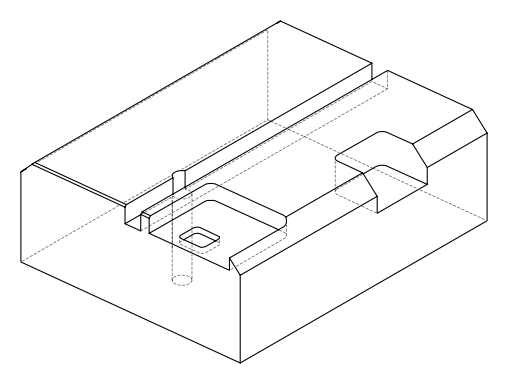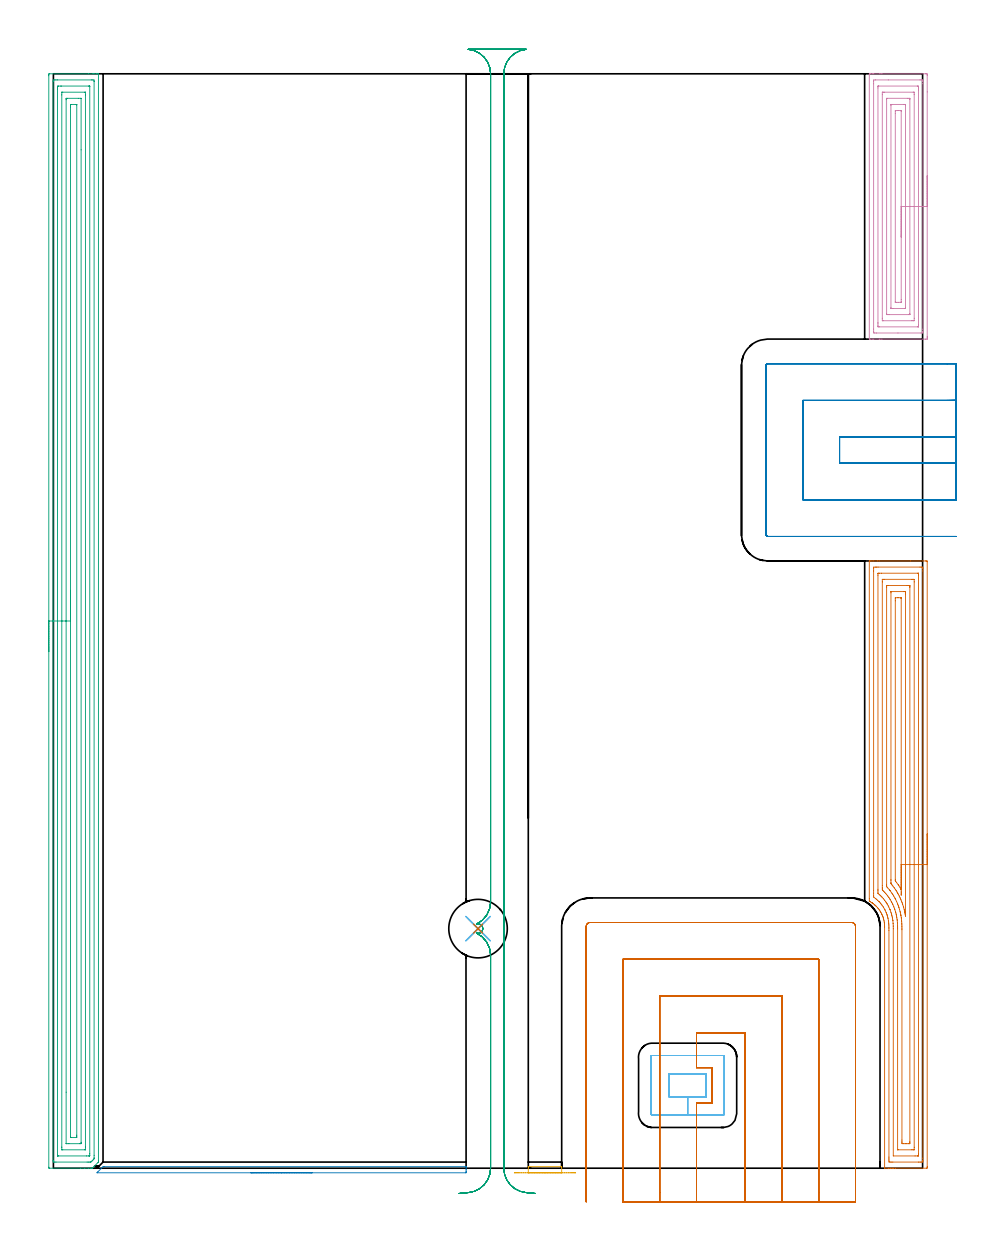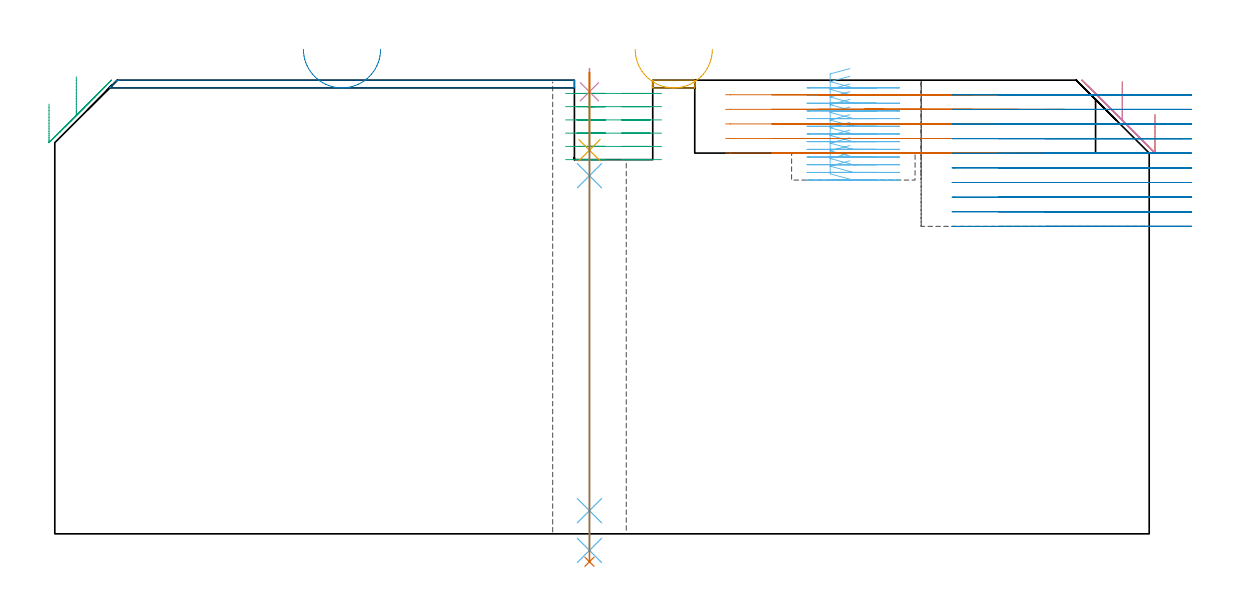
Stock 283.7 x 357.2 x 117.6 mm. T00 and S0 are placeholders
(PLAN: 13 operations, 6 tool changes, 71.7 min)
(1 AREA_MILL | FG_CHAMFER_SURFACE | UGT0205_001 | 10.11 min | 36791 mm3)
(2 AREA_MILL_1 | FG_CHAMFER_SURFACE_1 | UGT0205_001 | 1.11 min | 245 mm3)
(3 AREA_MILL_2 | FG_CHAMFER_SURFACE_2 | UGT0205_001 | 17.44 min | 46863 mm3)
(4 AREA_MILL_3 | FG_CHAMFER_SURFACE_3 | UGT0205_001 | 5.18 min | 16857 mm3)
(5 AREA_MILL_4 | FG_CHAMFER_SURFACE_4 | UGT0205_001 | 0.24 min | 33 mm3)
(6 MILL_RECTANGULAR_POCKET | POCKET_RECTANGULAR_STRAIGHT | NXT0201_009 | Follow Part, ap 2, ae 75% | 4.46 min | 22356 mm3)
(7 MILL_SLOT | SLOT_PARTIAL_RECTANGULAR | NXT0201_012 | Follow Part, ap 4, ae 75% | 11.4 min | 155141 mm3)
(8 MILL_SLOT_1 | SLOT_PARTIAL_RECTANGULAR_1 | NXT0201_012 | Follow Part, ap 4, ae 75% | 10.93 min | 158215 mm3)
(9 MILL_RECTANGULAR_SLOT | SLOT_RECTANGULAR | NXT0201_012 | Follow Part, ap 4, ae 75% | 9.61 min | 150641 mm3)
(10 SPOT_DRILL | STEP1HOLE | NXT0321_9005460120000 | 0.05 min | 0 mm3)
(11 DRILL_BLIND_HOLE_INTO_CENTER | STEP1HOLE | NXT0301_092 | 0.08 min | 0 mm3)
(12 GUN_DRILL_THROUGH_HOLE | STEP1HOLE | UGT0307_009 | 0.6 min | 10948 mm3)
(13 DRILL_TO_ENLARGE_THROUGH_HOLE | STEP1HOLE | UGT0301_258 | 0.51 min | 17014 mm3)
(TOOL UGT0205_001 | Chamfer Mill 20 x 3 x 45 deg. | D20 FL50 Z2)
(TOOL NXT0201_009 | ENDMILL 8mm [2P460-0800-NA 1630] | D8 FL26 Z6)
(TOOL NXT0201_012 | ENDMILL 16mm [2P460-1600-NA 1630] | D16 FL38 Z6)
(TOOL NXT0321_9005460120000 | NC Spot Drill, 142deg, 12mm, Carbide, Uncoated | D12 PA142 FL30 Z2)
(TOOL NXT0301_092 | Carbide Drill 12.1mm [860.1-1210-061A1-MM 2214] | D12.1 PA140 FL77 Z2)
(TOOL UGT0307_009 | Gun Drill 12 mm | D12 PA130 FL24 Z1)
(TOOL UGT0301_258 | Twist Drill 19.1 mm | D19.1 PA118 FL140 Z2)
(OP 1 AREA_MILL)
G17 G21 G94 G90
T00 M6
G54
G17 G0 G90 X285.2 Y109.1 S1061 M3
G43 Z127.6 H0
Z108.7
G94 G1 Y109.062 Z107.828 F250.
Y108.948 Z106.963
Y108.759 Z106.112
Y108.497 Z105.28
Y108.163 Z104.474
Y107.76 Z103.7
Y107.291 Z102.964
Y106.76 Z102.272
Y106.171 Z101.629
Y105.528 Z101.04
Y104.836 Z100.508
Y104.1 Z100.04
Y103.326 Z99.637
Y102.52 Z99.303
Y101.688 Z99.041
Y100.836 Z98.852
Y99.972 Z98.738
Y99.1 Z98.7
Y0.592
X285.197 Y0.257 Z98.701
X285.192 Y0.01 Z98.706
X284.94 Y0. Z98.957
X274.861 Z109.033
X274.263 Z109.634
X273.972 Z109.925
X273.374 Z110.523
X273.083 Z110.813
X272.5 Z111.399
X271.303 Y0.001 Z112.596
X271.3 Y0.146 Z112.6
X271.296 Y78.718
Y78.867 Z112.599
X271.292 Y78.963 Z112.598
X271.286 Y79.102 Z112.605
X271.282 Y79.198 Z112.607
X271.277 Y79.296 Z112.609
X271.275 Y79.389 Z112.615
X271.274 Y79.426 Z112.617
X271.262 Y79.584 Z112.631
X271.24 Y79.874 Z112.655
X271.183 Y80.32 Z112.716
X271.102 Y80.769 Z112.797
X270.999 Y81.213 Z112.899
X270.871 Y81.663 Z113.028
X270.86 Y81.698 Z113.039
X270.726 Y82.109 Z113.174
X270.71 Y82.153 Z113.189
X270.592 Y82.434 Z113.304
X270.531 Y82.581 Z113.365
X270.415 Y82.838 Z113.485
X270.339 Y83.003 Z113.559
X270.099 Y83.454 Z113.799
X269.84 Y83.897 Z114.059
X269.515 Y84.361 Z114.383
X269.19 Y84.792 Z114.709
X269.024 Y84.985 Z114.873
X268.939 Y85.084 Z114.958
X268.637 Y85.404 Z115.26
X268.461 Y85.579 Z115.438
X268.354 Y85.686 Z115.546
X268.138 Y85.876 Z115.76
X268.055 Y85.951 Z115.844
X267.63 Y86.292 Z116.27
X267.303 Y86.534 Z116.594
X267.242 Y86.58 Z116.656
X267.17 Y86.627 Z116.729
X266.64 Y86.954 Z117.26
X266.445 Y87.065 Z117.455
X266.412 Y87.086 Z117.488
X266.306 Y87.155 Z117.592
X266.3 Y87.956 Z117.6
Y198.054
X266.303 Y198.19 Z117.588
X266.336 Y198.194 Z117.556
X266.666 Y198.2 Z117.233
X267.165 Z116.734
X267.748 Z116.147
X268.928 Z114.968
X269.526 Z114.368
X279.751 Z104.146
X284.641 Z99.256
X284.942 Y198.198 Z98.955
X285.192 Y198.19 Z98.705
X285.199 Y197.94 Z98.699
X285.2 Y99.1 Z98.7
X283.786 Z100.114
Y3.266
X283.784 Y2.375 Z100.116
X283.783 Y2.344 Z100.117
X283.752 Y2.01 Z100.148
X283.235 Y2.002 Z100.665
X282.863 Y2.001 Z101.037
X282.348 Y2. Z101.552
X273.972 Z109.928
X273.455 Y2.002 Z110.445
X273.083 Y2.008 Z110.817
X272.721 Y2.015 Z111.179
X272.718 Y2.375 Z111.182
X272.715 Y2.743 Z111.185
X272.714 Y3.266 Z111.186
Y3.636
X272.712 Y77.63 Z111.188
X272.711 Y78.15 Z111.189
X272.709 Y78.525 Z111.191
X272.703 Y79.042 Z111.197
X272.688 Y79.438 Z111.212
X272.654 Y79.933 Z111.246
X272.603 Y80.414 Z111.297
X272.545 Y80.825 Z111.355
X272.416 Y81.493 Z111.484
X272.364 Y81.716 Z111.536
X272.194 Y82.365 Z111.706
X272.119 Y82.608 Z111.781
X272.083 Y82.719 Z111.817
X271.913 Y83.186 Z111.987
X271.784 Y83.499 Z112.116
X271.444 Y84.251 Z112.456
X271.37 Y84.391 Z112.53
X271.304 Y84.509 Z112.596
X270.852 Y85.282 Z113.048
X270.415 Y85.897 Z113.485
X270.206 Y86.174 Z113.694
X269.9 Y86.545 Z114.
X269.526 Y86.955 Z114.374
X269.421 Y87.065 Z114.479
X269.02 Y87.444 Z114.88
X268.637 Y87.772 Z115.263
X268.415 Y87.957 Z115.485
X267.748 Y88.464 Z116.152
X267.718 Y88.848 Z116.182
X267.716 Y88.88 Z116.184
X267.715 Y89.739 Z116.185
X267.714 Y90.597 Z116.186
Y194.934
X267.716 Y195.825 Z116.184
X267.717 Y195.856 Z116.183
X267.748 Y196.19 Z116.152
X268.266 Y196.198 Z115.634
X268.637 Y196.199 Z115.263
X269.152 Y196.2 Z114.748
X282.863 Y196.199 Z101.037
X283.381 Y196.197 Z100.519
X283.752 Y196.19 Z100.148
X283.782 Y195.825 Z100.118
X283.784 Y195.793 Z100.116
X283.786 Y194.934 Z100.114
Y99.1
X282.372 Z101.528
X282.371 Y4.651 Z101.529
X282.369 Y4.158 Z101.531
X282.367 Y4.059 Z101.533
X282.365 Y4.018 Z101.535
X282.288 Y4.01 Z101.612
X282.129 Y4.002 Z101.771
X281.974 Y4.001 Z101.926
X281.242 Y4. Z102.658
X274.129 Z109.771
X274.126 Y78.15 Z109.774
X274.122 Y78.892 Z109.778
X274.117 Y79.042 Z109.783
X274.085 Y79.82 Z109.815
X274.077 Y79.933 Z109.823
X273.996 Y80.8 Z109.904
X273.993 Y80.825 Z109.907
X273.972 Y80.98 Z109.928
X273.842 Y81.716 Z110.058
X273.812 Y81.877 Z110.088
X273.721 Y82.281 Z110.179
X273.637 Y82.608 Z110.263
X273.513 Y83.067 Z110.387
X273.38 Y83.499 Z110.52
X273.083 Y84.336 Z110.817
X273.061 Y84.391 Z110.839
X273.046 Y84.428 Z110.854
X272.651 Y85.282 Z111.249
X272.497 Y85.586 Z111.403
X272.194 Y86.137 Z111.706
X272.173 Y86.174 Z111.727
X272.144 Y86.224 Z111.756
X271.921 Y86.591 Z111.979
X271.758 Y86.83 Z112.142
X271.594 Y87.065 Z112.306
X271.304 Y87.46 Z112.596
X270.908 Y87.957 Z112.992
X270.415 Y88.507 Z113.485
X270.078 Y88.848 Z113.822
X269.797 Y89.115 Z114.103
X269.526 Y89.355 Z114.374
X269.142 Y89.69 Z114.758
X269.135 Y89.739 Z114.765
X269.131 Y90.135 Z114.769
X269.129 Y90.631 Z114.771
Y91.03
Y193.549
X269.131 Y194.042 Z114.769
X269.133 Y194.141 Z114.767
X269.135 Y194.182 Z114.765
X269.212 Y194.19 Z114.688
X269.371 Y194.198 Z114.529
X269.526 Y194.199 Z114.374
X270.258 Y194.2 Z113.642
X282.131 Y194.199 Z101.769
X282.236 Y194.197 Z101.664
X282.32 Y194.193 Z101.58
X282.365 Y194.188 Z101.535
X282.367 Y194.174 Z101.533
X282.369 Y194.042 Z101.531
X282.371 Y193.644 Z101.529
X282.372 Y99.1 Z101.528
X280.957 Z102.943
Y6.832
X280.953 Y6.073 Z102.947
X280.951 Y6.021 Z102.949
X280.944 Y6.01 Z102.956
X280.921 Y6.007 Z102.979
X280.818 Y6.003 Z103.082
X280.611 Y6.001 Z103.289
X280.196 Y6. Z103.704
X275.69 Y6.001 Z108.21
X275.568 Y6.01 Z108.332
X275.548 Y6.015 Z108.352
X275.546 Y6.026 Z108.354
X275.544 Y6.043 Z108.356
X275.543 Y6.061 Z108.357
Y6.149
X275.54 Y78.15 Z108.36
X275.539 Y78.362 Z108.361
X275.531 Y79.042 Z108.369
X275.526 Y79.267 Z108.374
X275.494 Y79.933 Z108.406
X275.476 Y80.208 Z108.424
X275.416 Y80.825 Z108.484
X275.376 Y81.199 Z108.524
X275.294 Y81.716 Z108.606
X275.198 Y82.269 Z108.702
X275.129 Y82.608 Z108.771
X275.054 Y82.95 Z108.846
X274.938 Y83.422 Z108.962
X274.917 Y83.499 Z108.983
X274.861 Y83.702 Z109.039
X274.646 Y84.391 Z109.254
X274.531 Y84.722 Z109.369
X274.322 Y85.282 Z109.578
X273.972 Y86.09 Z109.928
X273.934 Y86.174 Z109.966
X273.902 Y86.243 Z109.998
X273.63 Y86.782 Z110.27
X273.473 Y87.065 Z110.427
X273.083 Y87.747 Z110.817
X272.955 Y87.957 Z110.945
X272.691 Y88.349 Z111.209
X272.327 Y88.848 Z111.573
X272.194 Y89.022 Z111.706
X271.875 Y89.417 Z112.025
X271.597 Y89.739 Z112.303
X271.304 Y90.062 Z112.596
X271.025 Y90.351 Z112.875
X270.749 Y90.631 Z113.151
X270.557 Y90.825 Z113.343
X270.55 Y91.013 Z113.35
X270.544 Y91.393 Z113.356
X270.543 Y91.522 Z113.357
Y92.286
Y191.368
X270.547 Y192.127 Z113.353
X270.549 Y192.179 Z113.351
X270.556 Y192.19 Z113.344
X270.579 Y192.193 Z113.321
X270.682 Y192.197 Z113.218
X270.889 Y192.199 Z113.011
X271.304 Y192.2 Z112.596
X280.255 Z103.645
X280.635 Y192.198 Z103.265
X280.825 Y192.194 Z103.075
X280.92 Y192.19 Z102.98
X280.951 Y192.181 Z102.949
X280.957 Y191.368 Z102.943
Y99.1
X279.543 Z104.357
X279.542 Y8.615 Z104.358
X279.541 Y8.38 Z104.359
X279.536 Y8.141 Z104.364
X279.53 Y8.01 Z104.37
X279.46 Y8.007 Z104.44
X279.307 Y8.003 Z104.593
X279.03 Y8. Z104.87
X278.417 Z105.483
X278.142 Z105.758
X277.528 Y8.003 Z106.372
X277.246 Y8.006 Z106.654
X276.964 Y8.023 Z106.936
X276.96 Y8.294 Z106.94
X276.958 Y8.615 Z106.942
X276.957 Y9.188 Z106.943
X276.955 Y77.834 Z106.945
X276.954 Y78.15 Z106.946
X276.95 Y78.73 Z106.95
X276.946 Y79.042 Z106.954
X276.926 Y79.646 Z106.974
X276.911 Y79.933 Z106.989
X276.866 Y80.597 Z107.034
X276.845 Y80.825 Z107.055
X276.765 Y81.59 Z107.135
X276.747 Y81.716 Z107.153
X276.639 Y82.397 Z107.261
X276.602 Y82.608 Z107.298
X276.594 Y82.653 Z107.306
X276.414 Y83.499 Z107.486
X276.343 Y83.796 Z107.557
X276.183 Y84.391 Z107.717
X275.992 Y85.04 Z107.908
X275.912 Y85.282 Z107.988
X275.75 Y85.744 Z108.15
X275.588 Y86.174 Z108.312
X275.481 Y86.443 Z108.419
X275.201 Y87.065 Z108.699
X274.861 Y87.793 Z109.039
X274.779 Y87.957 Z109.121
X274.686 Y88.132 Z109.214
X274.269 Y88.848 Z109.631
X273.972 Y89.345 Z109.928
X273.699 Y89.739 Z110.201
X273.083 Y90.586 Z110.817
X273.048 Y90.631 Z110.852
X272.915 Y90.799 Z110.985
X272.289 Y91.522 Z111.611
X272.244 Y91.573 Z111.656
X272.194 Y91.629 Z111.706
X272.005 Y91.839 Z111.895
X271.964 Y91.896 Z111.936
X271.961 Y92.019 Z111.939
X271.959 Y92.177 Z111.941
X271.957 Y92.414 Z111.943
Y92.651
X271.958 Y189.585 Z111.942
X271.959 Y189.82 Z111.941
X271.964 Y190.059 Z111.936
X271.97 Y190.19 Z111.93
X272.04 Y190.193 Z111.86
X272.194 Y190.197 Z111.706
X272.47 Y190.2 Z111.43
X278.694 Y190.199 Z105.206
X279.307 Y190.193 Z104.593
X279.51 Y190.19 Z104.39
X279.536 Y190.183 Z104.364
X279.539 Y190.107 Z104.361
X279.541 Y189.98 Z104.359
X279.543 Y189.822 Z104.357
Y189.585
Y99.1
X278.129 Z105.771
X278.128 Y82.608 Z105.772
X278.127 Y82.508 Z105.773
X278.124 Y82.371 Z105.776
X278.119 Y82.264 Z105.781
X278.056 Y82.608 Z105.844
X278.001 Y82.932 Z105.899
X277.981 Y83.045 Z105.919
X277.891 Y83.499 Z106.009
X277.82 Y83.846 Z106.08
X277.751 Y84.168 Z106.149
X277.695 Y84.391 Z106.205
X277.528 Y85.037 Z106.372
X277.458 Y85.282 Z106.442
X277.428 Y85.382 Z106.472
X277.178 Y86.174 Z106.722
X276.986 Y86.717 Z106.914
X276.854 Y87.065 Z107.046
X276.639 Y87.593 Z107.261
X276.48 Y87.957 Z107.42
X276.35 Y88.246 Z107.55
X276.058 Y88.848 Z107.842
X275.75 Y89.44 Z108.15
X275.584 Y89.739 Z108.316
X275.365 Y90.125 Z108.535
X275.054 Y90.631 Z108.846
X274.861 Y90.92 Z109.039
X274.427 Y91.522 Z109.473
X273.972 Y92.134 Z109.928
X273.749 Y92.414 Z110.151
X273.588 Y92.612 Z110.312
X273.378 Y92.87 Z110.522
X273.375 Y93.012 Z110.525
X273.373 Y93.305 Z110.527
X273.371 Y93.908 Z110.529
Y94.197
X273.372 Y187.802 Z110.528
X273.374 Y188.103 Z110.526
X273.376 Y188.177 Z110.524
X273.377 Y188.188 Z110.523
X273.395 Y188.192 Z110.505
X273.443 Y188.196 Z110.457
X273.575 Y188.199 Z110.325
X277.528 Z106.372
X278.023 Y188.197 Z105.877
X278.108 Y188.19 Z105.792
X278.122 Y188.188 Z105.778
X278.124 Y188.161 Z105.776
X278.127 Y188.093 Z105.773
X278.128 Y187.802 Z105.772
X278.129 Y187.2 Z105.771
Y99.1
X276.715 Z107.185
Y91.447
X276.714 Y91.371 Z107.186
X276.71 Y91.219 Z107.19
X276.703 Y90.982 Z107.197
X276.639 Y91.085 Z107.261
X276.374 Y91.522 Z107.526
X275.952 Y92.212 Z107.948
X275.812 Y92.414 Z108.088
X275.75 Y92.5 Z108.15
X275.157 Y93.305 Z108.743
X274.861 Y93.703 Z109.039
X274.805 Y93.781 Z109.095
X274.794 Y93.798 Z109.106
X274.79 Y93.869 Z109.11
X274.787 Y93.969 Z109.113
X274.785 Y94.273 Z109.115
Y185.203
X274.787 Y186.019 Z109.113
X274.788 Y186.092 Z109.112
X274.792 Y186.168 Z109.108
X274.798 Y186.191 Z109.102
X274.816 Y186.193 Z109.084
X274.861 Y186.196 Z109.039
X275.57 Y186.2 Z108.33
X275.75 Z108.15
X276.46 Y186.199 Z107.44
X276.639 Y186.193 Z107.261
X276.697 Y186.19 Z107.203
X276.708 Y186.18 Z107.192
X276.711 Y186.145 Z107.189
X276.713 Y186.095 Z107.187
X276.714 Y186.019 Z107.186
X276.715 Y185.943 Z107.185
Y99.1
Y98.228 Z107.223
Y97.363 Z107.337
Y96.512 Z107.526
Y95.68 Z107.788
Y94.874 Z108.122
Y94.1 Z108.525
Y93.364 Z108.994
Y92.672 Z109.525
Y92.029 Z110.114
Y91.44 Z110.757
Y90.908 Z111.45
Y90.44 Z112.185
Y90.037 Z112.959
Y89.703 Z113.765
Y89.441 Z114.597
Y89.252 Z115.449
Y89.138 Z116.314
Y89.1 Z117.185
G0 Z127.6
M5
M2
(OP 2 AREA_MILL_1)
G17 G21 G94 G90
T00 M6
G54
G17 G0 G90 X84.45 Y-1.5 S1061 M3
G43 Z127.6 H0
Z125.6
G94 G1 X84.412 Z124.728 F250.
X84.298 Z123.864
X84.109 Z123.012
X83.847 Z122.18
X83.513 Z121.374
X83.11 Z120.6
X82.641 Z119.864
X82.11 Z119.172
X81.521 Z118.529
X80.878 Z117.94
X80.186 Z117.408
X79.45 Z116.94
X78.676 Z116.537
X77.87 Z116.203
X77.038 Z115.941
X76.186 Z115.752
X75.321 Z115.638
X74.45 Z115.6
X14.409 Y-1.499 Z115.601
X14.218 Y-1.491 Z115.605
X14.314 Y-1.389 Z115.708
X14.482 Y-1.217 Z115.882
X15.971 Y0.271 Z117.37
X16.213 Y0.508 Z117.591
X16.556 Y0.5 Z117.6
X134.569
X134.69 Y0.504 Z117.595
X134.693 Y0.468 Z117.559
X134.7 Y0.165 Z117.264
Y-0.408 Z116.69
Y-0.944 Z116.151
Y-1.212 Z115.884
X134.698 Y-1.491 Z115.605
X134.566 Y-1.5 Z115.6
X74.45
X73.578 Z115.638
X72.713 Z115.752
X71.862 Z115.941
X71.03 Z116.203
X70.224 Z116.537
X69.45 Z116.94
X68.714 Z117.408
X68.022 Z117.94
X67.379 Z118.529
X66.789 Z119.172
X66.258 Z119.864
X65.79 Z120.6
X65.387 Z121.374
X65.053 Z122.18
X64.791 Z123.012
X64.602 Z123.864
X64.488 Z124.728
X64.45 Z125.6
G0 Z127.6
M5
M2
(OP 3 AREA_MILL_2)
G17 G21 G94 G90
T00 M6
G54
G17 G0 G90 X-1.5 Y168.6 S1061 M3
G43 Z127.6 H0
Z111.4
G94 G1 Y168.638 Z110.528 F250.
Y168.752 Z109.664
Y168.941 Z108.812
Y169.203 Z107.98
Y169.537 Z107.174
Y169.94 Z106.4
Y170.408 Z105.664
Y170.94 Z104.972
Y171.529 Z104.329
Y172.172 Z103.74
Y172.864 Z103.208
Y173.6 Z102.74
Y174.374 Z102.337
Y175.18 Z102.003
Y176.012 Z101.741
Y176.864 Z101.552
Y177.728 Z101.438
Y178.6 Z101.4
Y356.568
X-1.497 Y356.913 Z101.402
X-1.492 Y357.19 Z101.406
X-1.212 Y357.2 Z101.685
X11.486 Z114.381
X12.897 Z115.793
X13.263 Z116.158
X13.996 Z116.895
X14.248 Z117.147
X14.658 Y357.194 Z117.55
X14.697 Y357.19 Z117.588
X14.7 Y357.015 Z117.6
Y2.42
X14.694 Y1.995 Z117.592
X14.631 Y1.931 Z117.53
X14.596 Y1.895 Z117.494
X13.332 Y0.632 Z116.231
X12.819 Y0.118 Z115.717
X12.709 Y0.01 Z115.604
X12.453 Y0. Z115.352
X12.219 Z115.118
X11.486 Z114.381
X10.232 Z113.128
X8.821 Z111.716
X-1.213 Z101.685
X-1.492 Y0.01 Z101.406
X-1.499 Y0.289 Z101.399
Y0.306
X-1.5 Y178.6 Z101.4
X-0.086 Z102.814
X-0.085 Y354.78 Z102.815
X-0.084 Y354.801 Z102.816
X-0.063 Y355.19 Z102.837
X0.411 Y355.198 Z103.311
X0.825 Y355.199 Z103.725
X1.297 Y355.2 Z104.197
X12.375 Y355.199 Z115.275
X12.848 Y355.197 Z115.748
X13.263 Y355.19 Z116.163
X13.284 Y354.78 Z116.184
X13.285 Y354.758 Z116.185
X13.286 Y4.209 Z116.186
X13.284 Y3.314 Z116.184
Y3.293
X13.263 Y3.025 Z116.163
X12.965 Y2.72 Z115.865
X12.67 Y2.42 Z115.57
X12.521 Y2.273 Z115.421
X12.375 Y2.13 Z115.275
X12.253 Y2.015 Z115.153
X12.139 Y2.01 Z115.039
X11.901 Y2.002 Z114.801
X11.486 Y2.001 Z114.386
X11.015 Y2. Z113.915
X0.825 Y2.001 Z103.725
X0.352 Y2.003 Z103.252
X-0.063 Y2.01 Z102.837
X-0.084 Y2.42 Z102.816
X-0.085 Y2.442 Z102.815
X-0.086 Y178.6 Z102.814
X1.328 Z104.228
X1.329 Y352.097 Z104.229
X1.33 Y352.484 Z104.23
X1.333 Y352.991 Z104.233
X1.335 Y353.176 Z104.235
X1.514 Y353.192 Z104.414
X1.714 Y353.196 Z104.614
X2.395 Y353.2 Z105.295
X2.602 Z105.502
X11.486 Y353.199 Z114.386
X11.693 Y353.195 Z114.593
X11.831 Y353.19 Z114.731
X11.865 Y353.185 Z114.765
X11.867 Y353.166 Z114.767
X11.869 Y353.12 Z114.769
X11.871 Y352.991 Z114.771
Y4.716
X11.867 Y4.209 Z114.767
X11.864 Y4.113 Z114.764
X11.86 Y4.071 Z114.76
X11.831 Y4.041 Z114.731
X11.805 Y4.016 Z114.705
X11.762 Y4.01 Z114.662
X11.691 Y4.002 Z114.591
X11.486 Y4.001 Z114.386
X10.805 Y4. Z113.705
X1.714 Y4.001 Z104.614
X1.507 Y4.005 Z104.407
X1.369 Y4.01 Z104.269
X1.335 Y4.015 Z104.235
X1.333 Y4.033 Z104.233
X1.331 Y4.08 Z104.231
X1.329 Y4.209 Z104.229
X1.328 Y178.6 Z104.228
X2.743 Z105.643
Y350.308
X2.745 Y351.059 Z105.645
X2.748 Y351.168 Z105.648
X2.75 Y351.19 Z105.65
X2.771 Y351.193 Z105.671
X2.826 Y351.196 Z105.726
X3.048 Y351.199 Z105.948
X10.153 Z113.053
X10.374 Y351.196 Z113.274
X10.428 Y351.193 Z113.328
X10.45 Y351.19 Z113.35
X10.452 Y351.173 Z113.352
X10.454 Y351.099 Z113.354
X10.457 Y350.45 Z113.357
Y350.308
Y6.892
X10.455 Y6.141 Z113.355
X10.452 Y6.032 Z113.352
X10.45 Y6.01 Z113.35
X10.429 Y6.007 Z113.329
X10.374 Y6.004 Z113.274
X10.152 Y6.001 Z113.052
X3.047 Z105.947
X2.826 Y6.004 Z105.726
X2.772 Y6.007 Z105.672
X2.75 Y6.01 Z105.65
X2.748 Y6.026 Z105.648
X2.746 Y6.101 Z105.646
X2.743 Y6.75 Z105.643
Y6.892
Y178.6
X4.157 Z107.057
Y348.743
X4.16 Y348.967 Z107.06
X4.164 Y349.115 Z107.064
X4.174 Y349.191 Z107.074
X4.21 Y349.194 Z107.11
X4.379 Y349.198 Z107.279
X4.592 Y349.2 Z107.492
X8.145 Z111.045
X8.821 Y349.199 Z111.721
X9.035 Y349.198 Z111.935
X9.041 Y349.194 Z111.941
X9.042 Y349.191 Z111.942
X9.043 Y332.377 Z111.943
Y8.457
X9.04 Y8.233 Z111.94
X9.036 Y8.085 Z111.936
X9.026 Y8.009 Z111.926
X8.99 Y8.006 Z111.89
X8.821 Y8.002 Z111.721
X8.608 Y8. Z111.508
X5.055 Z107.955
X4.379 Y8.001 Z107.279
X4.165 Y8.002 Z107.065
X4.159 Y8.006 Z107.059
X4.158 Y8.009 Z107.058
X4.157 Y24.813 Z107.057
Y178.6
X5.571 Z108.471
Y346.425
X5.572 Y346.731 Z108.472
X5.575 Y347.025 Z108.475
X5.578 Y347.17 Z108.478
X5.587 Y347.19 Z108.487
X5.624 Y347.195 Z108.524
X5.691 Y347.199 Z108.591
X7.468 Z110.368
X7.609 Y347.193 Z110.509
X7.621 Y347.19 Z110.521
X7.624 Y347.177 Z110.524
X7.627 Y347.131 Z110.527
X7.629 Y347.037 Z110.529
Y10.775
X7.628 Y10.469 Z110.528
X7.625 Y10.175 Z110.525
X7.622 Y10.03 Z110.522
X7.613 Y10.01 Z110.513
X7.576 Y10.005 Z110.476
X7.509 Y10.001 Z110.409
X5.732 Z108.632
X5.591 Y10.007 Z108.491
X5.579 Y10.01 Z108.479
X5.576 Y10.023 Z108.476
X5.573 Y10.069 Z108.473
X5.571 Y10.163 Z108.471
Y178.6
Y179.472 Z108.509
Y180.336 Z108.623
Y181.188 Z108.812
Y182.02 Z109.074
Y182.826 Z109.408
Y183.6 Z109.811
Y184.336 Z110.28
Y185.028 Z110.811
Y185.671 Z111.4
Y186.26 Z112.043
Y186.792 Z112.735
Y187.26 Z113.471
Y187.663 Z114.245
Y187.997 Z115.051
Y188.259 Z115.883
Y188.448 Z116.735
Y188.562 Z117.6
Y188.6 Z118.471
G0 Z127.6
M5
M2
(OP 4 AREA_MILL_3)
G17 G21 G94 G90
T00 M6
G54
G17 G0 G90 X285.2 Y323.9 S1061 M3
G43 Z127.6 H0
Z108.7
G94 G1 Y323.862 Z107.828 F250.
Y323.748 Z106.964
Y323.559 Z106.112
Y323.297 Z105.28
Y322.963 Z104.474
Y322.56 Z103.7
Y322.092 Z102.964
Y321.561 Z102.272
Y320.971 Z101.629
Y320.328 Z101.04
Y319.636 Z100.508
Y318.9 Z100.04
Y318.126 Z99.637
Y317.32 Z99.303
Y316.488 Z99.041
Y315.637 Z98.852
Y314.772 Z98.738
Y313.9 Z98.7
Y271.504
X285.199 Y271.173 Z98.701
X285.193 Y270.62 Z98.704
X285.191 Y270.607 Z98.706
X284.641 Y270.6 Z99.256
X270.415 Z113.479
X269.782 Z114.115
X269.526 Z114.371
X267.748 Z116.147
X267.236 Z116.662
X266.622 Z117.277
X266.331 Y270.607 Z117.561
X266.303 Y270.61 Z117.588
X266.3 Y270.728 Z117.6
Y357.072
X266.303 Y357.19 Z117.588
X266.331 Y357.193 Z117.561
X266.621 Y357.2 Z117.277
X267.236 Z116.662
X267.748 Z116.147
X269.782 Z114.115
X270.415 Z113.479
X284.641 Z99.256
X284.96 Y357.198 Z98.936
X285.191 Y357.19 Z98.705
X285.199 Y356.959 Z98.699
X285.2 Y356.627 Z98.7
Y351.286
Y313.9
X283.786 Z100.114
Y273.844
X283.784 Y272.953 Z100.116
X283.783 Y272.922 Z100.117
X283.752 Y272.61 Z100.148
X283.215 Y272.601 Z100.685
X275.658 Y272.6 Z108.242
X268.637 Z115.263
X268.099 Y272.602 Z115.801
X267.748 Y272.61 Z116.152
X267.717 Y272.953 Z116.183
X267.715 Y272.986 Z116.185
X267.714 Y273.844 Z116.186
Y353.956
X267.715 Y354.847 Z116.185
X267.717 Y354.878 Z116.183
X267.748 Y355.19 Z116.152
X268.286 Y355.199 Z115.614
X272.507 Y355.2 Z111.393
X282.863 Z101.037
X283.401 Y355.198 Z100.499
X283.752 Y355.19 Z100.148
X283.783 Y354.847 Z100.117
X283.785 Y354.814 Z100.115
X283.786 Y353.956 Z100.114
Y313.9
X282.372 Z101.528
X282.371 Y275.226 Z101.529
X282.369 Y274.734 Z101.531
X282.367 Y274.635 Z101.533
X282.365 Y274.618 Z101.535
X282.329 Y274.61 Z101.571
X282.241 Y274.604 Z101.659
X282.107 Y274.6 Z101.793
X269.526 Y274.601 Z114.374
X269.393 Y274.604 Z114.507
X269.135 Y274.611 Z114.765
X269.133 Y274.734 Z114.767
X269.13 Y275.131 Z114.77
X269.129 Y275.624 Z114.771
Y276.022
Y352.574
X269.131 Y353.066 Z114.769
X269.133 Y353.165 Z114.767
X269.134 Y353.182 Z114.766
X269.171 Y353.19 Z114.729
X269.259 Y353.196 Z114.641
X269.393 Y353.2 Z114.507
X281.974 Y353.199 Z101.926
X282.107 Y353.197 Z101.793
X282.365 Y353.189 Z101.535
X282.367 Y353.066 Z101.533
X282.37 Y352.669 Z101.53
X282.371 Y352.176 Z101.529
X282.372 Y351.778 Z101.528
Y313.9
X280.957 Z102.943
Y277.404
X280.951 Y276.648 Z102.949
X280.943 Y276.61 Z102.957
X280.898 Y276.605 Z103.002
X280.798 Y276.602 Z103.102
X280.597 Y276.6 Z103.303
X280.196 Z103.704
X270.864 Z113.036
X270.687 Y276.601 Z113.213
X270.599 Y276.605 Z113.301
X270.558 Y276.61 Z113.342
X270.55 Y276.633 Z113.35
X270.543 Y277.276 Z113.357
Y277.404
Y350.396
X270.549 Y351.153 Z113.351
X270.557 Y351.19 Z113.343
X270.602 Y351.195 Z113.298
X270.702 Y351.198 Z113.198
X270.903 Y351.2 Z112.997
X271.304 Z112.596
X280.636 Z103.264
X280.813 Y351.199 Z103.087
X280.902 Y351.195 Z102.998
X280.942 Y351.191 Z102.958
X280.95 Y351.167 Z102.95
X280.957 Y350.524 Z102.943
Y350.396
Y313.9
X279.543 Z104.357
Y278.948
X279.541 Y278.711 Z104.359
X279.539 Y278.644 Z104.361
X279.536 Y278.61 Z104.364
X279.524 Y278.608 Z104.376
X279.452 Y278.603 Z104.448
X279.306 Y278.601 Z104.594
X272.777 Y278.6 Z111.123
X272.194 Y278.603 Z111.706
X271.999 Y278.607 Z111.901
X271.971 Y278.609 Z111.929
X271.964 Y278.665 Z111.936
X271.96 Y278.79 Z111.94
X271.958 Y278.948 Z111.942
X271.957 Y348.852 Z111.943
X271.959 Y349.09 Z111.941
X271.961 Y349.157 Z111.939
X271.964 Y349.19 Z111.936
X271.976 Y349.193 Z111.924
X272.048 Y349.197 Z111.852
X272.194 Y349.199 Z111.706
X278.723 Y349.2 Z105.177
X279.306 Y349.197 Z104.594
X279.501 Y349.193 Z104.399
X279.529 Y349.191 Z104.371
X279.536 Y349.136 Z104.364
X279.54 Y349.01 Z104.36
X279.542 Y348.853 Z104.358
X279.543 Y313.9 Z104.357
X278.129 Z105.771
X278.128 Y280.965 Z105.772
X278.127 Y280.664 Z105.773
X278.125 Y280.628 Z105.775
X278.123 Y280.616 Z105.777
X278.11 Y280.61 Z105.79
X278.014 Y280.605 Z105.886
X277.892 Y280.601 Z106.008
X273.972 Y280.6 Z109.928
X273.445 Y280.602 Z110.455
X273.388 Y280.607 Z110.512
X273.379 Y280.61 Z110.521
X273.377 Y280.626 Z110.523
X273.373 Y280.674 Z110.527
X273.372 Y280.965 Z110.528
X273.371 Y346.835 Z110.529
X273.373 Y347.136 Z110.527
X273.375 Y347.172 Z110.525
X273.377 Y347.185 Z110.523
X273.39 Y347.19 Z110.51
X273.486 Y347.195 Z110.414
X273.608 Y347.199 Z110.292
X277.528 Y347.2 Z106.372
X278.055 Y347.198 Z105.845
X278.112 Y347.193 Z105.788
X278.121 Y347.191 Z105.779
X278.123 Y347.174 Z105.777
X278.127 Y347.126 Z105.773
X278.128 Y346.835 Z105.772
X278.129 Y313.9 Z105.771
X276.715 Z107.185
Y283.56
X276.712 Y282.745 Z107.188
X276.71 Y282.674 Z107.19
X276.705 Y282.61 Z107.195
X275.75 Y282.6 Z108.15
X275.006 Z108.894
X274.861 Y282.601 Z109.039
X274.813 Y282.602 Z109.087
X274.796 Y282.605 Z109.104
X274.792 Y282.609 Z109.108
X274.789 Y282.62 Z109.111
X274.787 Y282.669 Z109.113
X274.786 Y282.745 Z109.114
X274.785 Y282.821 Z109.115
Y344.241
X274.788 Y345.055 Z109.112
X274.79 Y345.126 Z109.11
X274.795 Y345.19 Z109.105
X275.75 Y345.2 Z108.15
X276.494 Z107.406
X276.639 Y345.199 Z107.261
X276.687 Y345.198 Z107.213
X276.704 Y345.195 Z107.196
X276.708 Y345.191 Z107.192
X276.711 Y345.18 Z107.189
X276.713 Y345.131 Z107.187
X276.714 Y345.055 Z107.186
X276.715 Y344.979 Z107.185
Y313.9
Y313.029 Z107.223
Y312.164 Z107.337
Y311.312 Z107.526
Y310.48 Z107.788
Y309.674 Z108.122
Y308.9 Z108.525
Y308.164 Z108.994
Y307.472 Z109.525
Y306.829 Z110.114
Y306.24 Z110.757
Y305.709 Z111.45
Y305.24 Z112.185
Y304.837 Z112.959
Y304.503 Z113.765
Y304.241 Z114.597
Y304.052 Z115.449
Y303.938 Z116.314
Y303.9 Z117.185
G0 Z127.6
M5
M2
(OP 5 AREA_MILL_4)
G17 G21 G94 G90
T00 M6
G54
G17 G0 G90 X170.45 Y-1.5 S1061 M3
G43 Z127.6 H0
Z125.6
G94 G1 X170.412 Z124.728 F250.
X170.298 Z123.864
X170.109 Z123.012
X169.847 Z122.18
X169.513 Z121.374
X169.11 Z120.6
X168.642 Z119.864
X168.11 Z119.172
X167.521 Z118.529
X166.878 Z117.94
X166.186 Z117.408
X165.45 Z116.94
X164.676 Z116.537
X163.87 Z116.203
X163.038 Z115.941
X162.186 Z115.752
X161.322 Z115.638
X160.45 Z115.6
X155.115
X155.031 Y-1.496 Z115.603
X155.01 Y-1.493 Z115.605
X155. Y-1.374 Z115.725
Y0.213 Z117.312
X155.006 Y0.473 Z117.565
X155.01 Y0.497 Z117.589
X155.115 Y0.5 Z117.6
X165.785
X165.89 Y0.497 Z117.589
X165.894 Y0.473 Z117.565
X165.9 Y0.213 Z117.311
Y-1.375 Z115.724
X165.89 Y-1.494 Z115.605
X165.868 Y-1.5 Z115.6
X165.785
X160.45
X159.578 Z115.638
X158.714 Z115.752
X157.862 Z115.941
X157.03 Z116.203
X156.224 Z116.537
X155.45 Z116.94
X154.714 Z117.408
X154.022 Z117.94
X153.379 Z118.529
X152.79 Z119.172
X152.258 Z119.864
X151.79 Z120.6
X151.387 Z121.374
X151.053 Z122.18
X150.791 Z123.012
X150.602 Z123.864
X150.488 Z124.728
X150.45 Z125.6
G0 Z127.6
M5
M2
(OP 6 MILL_RECTANGULAR_POCKET)
G17 G21 G94 G90
T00 M6
G54
G17 G0 G90 X206.132 Y30.8 S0 M3
G43 Z127.6 H1
Z120.6
G94 G1 X201. Z119.225 F250.
Y23.3 Z117.215
X207. Z115.608
X213. F500.
Y30.8
X201.
Y23.3
X207.
Y17.3
X218.5
G3 X219. Y17.8 R0.5
G1 Y36.3
G3 X218.5 Y36.8 R0.5
G1 X195.5
G3 X195. Y36.3 R0.5
G1 Y17.8
G3 X195.5 Y17.3 R0.5
G1 X207.
X208.
G0 X206.132 Y30.8 Z118.608
G1 X201. Z117.233 F250.
Y23.3 Z115.223
X207. Z113.615
X213. F500.
Y30.8
X201.
Y23.3
X207.
Y17.3
X218.5
G3 X219. Y17.8 R0.5
G1 Y36.3
G3 X218.5 Y36.8 R0.5
G1 X195.5
G3 X195. Y36.3 R0.5
G1 Y17.8
G3 X195.5 Y17.3 R0.5
G1 X207.
X208.
G0 X206.132 Y30.8 Z116.615
G1 X201. Z115.24 F250.
Y23.3 Z113.231
X207. Z111.623
X213. F500.
Y30.8
X201.
Y23.3
X207.
Y17.3
X218.5
G3 X219. Y17.8 R0.5
G1 Y36.3
G3 X218.5 Y36.8 R0.5
G1 X195.5
G3 X195. Y36.3 R0.5
G1 Y17.8
G3 X195.5 Y17.3 R0.5
G1 X207.
X208.
G0 X206.132 Y30.8 Z114.623
G1 X201. Z113.248 F250.
Y23.3 Z111.238
X207. Z109.631
X213. F500.
Y30.8
X201.
Y23.3
X207.
Y17.3
X218.5
G3 X219. Y17.8 R0.5
G1 Y36.3
G3 X218.5 Y36.8 R0.5
G1 X195.5
G3 X195. Y36.3 R0.5
G1 Y17.8
G3 X195.5 Y17.3 R0.5
G1 X207.
X208.
G0 X206.132 Y30.8 Z112.631
G1 X201. Z111.256 F250.
Y23.3 Z109.246
X207. Z107.638
X213. F500.
Y30.8
X201.
Y23.3
X207.
Y17.3
X218.5
G3 X219. Y17.8 R0.5
G1 Y36.3
G3 X218.5 Y36.8 R0.5
G1 X195.5
G3 X195. Y36.3 R0.5
G1 Y17.8
G3 X195.5 Y17.3 R0.5
G1 X207.
X208.
G0 X206.132 Y30.8 Z110.638
G1 X201. Z109.263 F250.
Y23.3 Z107.254
X207. Z105.646
X213. F500.
Y30.8
X201.
Y23.3
X207.
Y17.3
X218.5
G3 X219. Y17.8 R0.5
G1 Y36.3
G3 X218.5 Y36.8 R0.5
G1 X195.5
G3 X195. Y36.3 R0.5
G1 Y17.8
G3 X195.5 Y17.3 R0.5
G1 X207.
X208.
G0 X206.132 Y30.8 Z108.646
G1 X201. Z107.271 F250.
Y23.3 Z105.261
X207. Z103.654
X213. F500.
Y30.8
X201.
Y23.3
X207.
Y17.3
X218.5
G3 X219. Y17.8 R0.5
G1 Y36.3
G3 X218.5 Y36.8 R0.5
G1 X195.5
G3 X195. Y36.3 R0.5
G1 Y17.8
G3 X195.5 Y17.3 R0.5
G1 X207.
X208.
G0 X206.132 Y30.8 Z106.654
G1 X201. Z105.279 F250.
Y23.3 Z103.269
X207. Z101.662
X213. F500.
Y30.8
X201.
Y23.3
X207.
Y17.3
X218.5
G3 X219. Y17.8 R0.5
G1 Y36.3
G3 X218.5 Y36.8 R0.5
G1 X195.5
G3 X195. Y36.3 R0.5
G1 Y17.8
G3 X195.5 Y17.3 R0.5
G1 X207.
X208.
G0 X206.132 Y30.8 Z104.662
G1 X201. Z103.287 F250.
Y23.3 Z101.277
X207. Z99.669
X213. F500.
Y30.8
X201.
Y23.3
X207.
Y17.3
X218.5
G3 X219. Y17.8 R0.5
G1 Y36.3
G3 X218.5 Y36.8 R0.5
G1 X195.5
G3 X195. Y36.3 R0.5
G1 Y17.8
G3 X195.5 Y17.3 R0.5
G1 X207.
X208.
G0 X206.132 Y30.8 Z102.669
G1 X201. Z101.294 F250.
Y23.3 Z99.285
X207. Z97.677
X213. F500.
Y30.8
X201.
Y23.3
X207.
Y17.3
X218.5
G3 X219. Y17.8 R0.5
G1 Y36.3
G3 X218.5 Y36.8 R0.5
G1 X195.5
G3 X195. Y36.3 R0.5
G1 Y17.8
G3 X195.5 Y17.3 R0.5
G1 X207.
X208.
G0 X206.132 Y30.8 Z100.677
G1 X201. Z99.302 F250.
Y23.3 Z97.292
X207. Z95.685
X213. F500.
Y30.8
X201.
Y23.3
X207.
Y17.3
X218.5
G3 X219. Y17.8 R0.5
G1 Y36.3
G3 X218.5 Y36.8 R0.5
G1 X195.5
G3 X195. Y36.3 R0.5
G1 Y17.8
G3 X195.5 Y17.3 R0.5
G1 X207.
X208.
G0 X206.132 Y30.8 Z98.685
G1 X201. Z97.31 F250.
Y23.3 Z95.3
X207. Z93.692
X213. F500.
Y30.8
X201.
Y23.3
X207.
Y17.3
X218.5
G3 X219. Y17.8 R0.5
G1 Y36.3
G3 X218.5 Y36.8 R0.5
G1 X195.5
G3 X195. Y36.3 R0.5
G1 Y17.8
G3 X195.5 Y17.3 R0.5
G1 X207.
X208.
G0 X206.132 Y30.8 Z96.692
G1 X201. Z95.317 F250.
Y23.3 Z93.308
X207. Z91.7
X213. F500.
Y30.8
X201.
Y23.3
X207.
Y17.3
X218.5
G3 X219. Y17.8 R0.5
G1 Y36.3
G3 X218.5 Y36.8 R0.5
G1 X195.5
G3 X195. Y36.3 R0.5
G1 Y17.8
G3 X195.5 Y17.3 R0.5
G1 X207.
X208.
G0 Z127.6
M5
M2
(OP 7 MILL_SLOT)
G17 G21 G94 G90
T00 M6
G54
G17 G0 G90 X225.8 Y-11. S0 M3
G43 Z127.6 H1
Z113.82
G94 G1 Y-8. F250.
Y44.2 F500.
X209.9
Y32.8
X215.
Y21.3
X209.9
Y-8.
Y-11. F250.
X237.8
Y-8.
Y56.2 F500.
X197.9
Y-8.
Y-11. F250.
X249.8
Y-8.
Y68.2 F500.
X185.9
Y-8.
Y-11. F250.
X261.8
Y-8.
Y78.9 F500.
G3 X260.5 Y80.2 R1.3
G1 X175.2
G3 X173.9 Y78.9 R1.3
G1 Y-8.
Y-11. F250.
G0 X225.8 Z110.04
G1 Y-8.
Y44.2 F500.
X209.9
Y32.8
X215.
Y21.3
X209.9
Y-8.
Y-11. F250.
X237.8
Y-8.
Y56.2 F500.
X197.9
Y-8.
Y-11. F250.
X249.8
Y-8.
Y68.2 F500.
X185.9
Y-8.
Y-11. F250.
X261.8
Y-8.
Y78.9 F500.
G3 X260.5 Y80.2 R1.3
G1 X175.2
G3 X173.9 Y78.9 R1.3
G1 Y-8.
Y-11. F250.
G0 X225.8 Z106.26
G1 Y-8.
Y44.2 F500.
X209.9
Y32.8
X215.
Y21.3
X209.9
Y-8.
Y-11. F250.
X237.8
Y-8.
Y56.2 F500.
X197.9
Y-8.
Y-11. F250.
X249.8
Y-8.
Y68.2 F500.
X185.9
Y-8.
Y-11. F250.
X261.8
Y-8.
Y78.9 F500.
G3 X260.5 Y80.2 R1.3
G1 X175.2
G3 X173.9 Y78.9 R1.3
G1 Y-8.
Y-11. F250.
G0 X225.8 Z102.48
G1 Y-8.
Y44.2 F500.
X209.9
Y32.8
X215.
Y21.3
X209.9
Y-8.
Y-11. F250.
X237.8
Y-8.
Y56.2 F500.
X197.9
Y-8.
Y-11. F250.
X249.8
Y-8.
Y68.2 F500.
X185.9
Y-8.
Y-11. F250.
X261.8
Y-8.
Y78.9 F500.
G3 X260.5 Y80.2 R1.3
G1 X175.2
G3 X173.9 Y78.9 R1.3
G1 Y-8.
Y-11. F250.
G0 X225.8 Z98.7
G1 Y-8.
Y44.2 F500.
X209.9
Y32.8
X215.
Y21.3
X209.9
Y-8.
Y-11. F250.
X237.8
Y-8.
Y56.2 F500.
X197.9
Y-8.
Y-11. F250.
X249.8
Y-8.
Y68.2 F500.
X185.9
Y-8.
Y-11. F250.
X261.8
Y-8.
Y78.9 F500.
G3 X260.5 Y80.2 R1.3
G1 X175.2
G3 X173.9 Y78.9 R1.3
G1 Y-8.
Y-11. F250.
G0 Z127.6
M5
M2
(OP 8 MILL_SLOT_1)
G17 G21 G94 G90
T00 M6
G54
G17 G0 G90 X294.7 Y238.633 S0 M3
G43 Z127.6 H1
Z113.81
G94 G1 X291.7 Y238.601 F250.
G2 X291.446 Y238.6 R24. F500.
G1 X256.6
Y230.2
X291.446
G2 X291.7 Y230.199 R24.
G1 X294.7 Y230.167 F250.
X294.699 Y250.666
X291.7 Y250.603
G2 X291.446 Y250.6 R12. F500.
G1 X244.6
Y218.2
X291.446
G2 X291.7 Y218.197 R12.
G1 X294.699 Y218.134 F250.
X294.446 Y262.6
X291.446
X233.2 F500.
G3 X232.6 Y262. R0.6
G1 Y206.8
G3 X233.2 Y206.2 R0.6
G1 X291.446
X294.446 F250.
G0 X294.7 Y238.633 Z110.02
G1 X291.7 Y238.601
G2 X291.446 Y238.6 R24. F500.
G1 X256.6
Y230.2
X291.446
G2 X291.7 Y230.199 R24.
G1 X294.7 Y230.167 F250.
X294.699 Y250.666
X291.7 Y250.603
G2 X291.446 Y250.6 R12. F500.
G1 X244.6
Y218.2
X291.446
G2 X291.7 Y218.197 R12.
G1 X294.699 Y218.134 F250.
X294.446 Y262.6
X291.446
X233.2 F500.
G3 X232.6 Y262. R0.6
G1 Y206.8
G3 X233.2 Y206.2 R0.6
G1 X291.446
X294.446 F250.
G0 X294.7 Y238.607 Z106.23
G1 X291.7 Y238.6
X291.647 F500.
X256.6
Y230.2
X291.648
X291.7
X294.7 Y230.193 F250.
Y250.613
X291.7 Y250.6
X291.647 F500.
X244.6
Y218.2
X291.648
X291.7
X294.7 Y218.187 F250.
X294.647 Y262.6
X291.647
X233.2 F500.
G3 X232.6 Y262. R0.6
G1 Y206.8
G3 X233.2 Y206.2 R0.6
G1 X291.648
X294.648 F250.
G0 X294.7 Y238.6 Z102.44
G1 X291.7
X256.6 F500.
Y230.2
X291.7
X294.7 F250.
Y250.6
X291.7
X244.6 F500.
Y218.2
X291.7
X294.7 F250.
Y262.6
X291.7
X233.2 F500.
G3 X232.6 Y262. R0.6
G1 Y206.8
G3 X233.2 Y206.2 R0.6
G1 X291.7
X294.7 F250.
G0 Y238.6 Z98.65
G1 X291.7
X256.6 F500.
Y230.2
X291.7
X294.7 F250.
Y250.6
X291.7
X244.6 F500.
Y218.2
X291.7
X294.7 F250.
Y262.6
X291.7
X233.2 F500.
G3 X232.6 Y262. R0.6
G1 Y206.8
G3 X233.2 Y206.2 R0.6
G1 X291.7
X294.7 F250.
G0 Y238.6 Z94.86
G1 X291.7
X256.6 F500.
Y230.2
X291.7
X294.7 F250.
Y250.6
X291.7
X244.6 F500.
Y218.2
X291.7
X294.7 F250.
Y262.6
X291.7
X233.2 F500.
G3 X232.6 Y262. R0.6
G1 Y206.8
G3 X233.2 Y206.2 R0.6
G1 X291.7
X294.7 F250.
G0 Y238.6 Z91.07
G1 X291.7
X256.6 F500.
Y230.2
X291.7
X294.7 F250.
Y250.6
X291.7
X244.6 F500.
Y218.2
X291.7
X294.7 F250.
Y262.6
X291.7
X233.2 F500.
G3 X232.6 Y262. R0.6
G1 Y206.8
G3 X233.2 Y206.2 R0.6
G1 X291.7
X294.7 F250.
G0 Y238.6 Z87.28
G1 X291.7
X256.6 F500.
Y230.2
X291.7
X294.7 F250.
Y250.6
X291.7
X244.6 F500.
Y218.2
X291.7
X294.7 F250.
Y262.6
X291.7
X233.2 F500.
G3 X232.6 Y262. R0.6
G1 Y206.8
G3 X233.2 Y206.2 R0.6
G1 X291.7
X294.7 F250.
G0 Y238.6 Z83.49
G1 X291.7
X256.6 F500.
Y230.2
X291.7
X294.7 F250.
Y250.6
X291.7
X244.6 F500.
Y218.2
X291.7
X294.7 F250.
Y262.6
X291.7
X233.2 F500.
G3 X232.6 Y262. R0.6
G1 Y206.8
G3 X233.2 Y206.2 R0.6
G1 X291.7
X294.7 F250.
G0 Y238.6 Z79.7
G1 X291.7
X256.6 F500.
Y230.2
X291.7
X294.7 F250.
Y250.6
X291.7
X244.6 F500.
Y218.2
X291.7
X294.7 F250.
Y262.6
X291.7
X233.2 F500.
G3 X232.6 Y262. R0.6
G1 Y206.8
G3 X233.2 Y206.2 R0.6
G1 X291.7
X294.7 F250.
G0 Z127.6
M5
M2
(OP 9 MILL_RECTANGULAR_SLOT)
G17 G21 G94 G90
T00 M6
G54
G17 G0 G90 X157.297 Y-8.23 S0 M3
G43 Z127.6 H1
Z114.167
G94 G1 X154.308 Y-7.97 F250.
G2 X147. Y0. R8. F500.
G1 Y357.2
G2 X154.308 Y365.17 R8.
G1 Y365.2
X135.392
Y365.17
G2 X142.7 Y357.2 R8.
G1 Y86.917
G2 X138.114 Y79.682 R8.
G1 X138.117 Y79.673
G2 X138.117 Y76.727 R-1.55
G1 X138.114 Y76.718
G2 X142.7 Y69.483 R8.
G1 Y0.
G2 X135.392 Y-7.97 R8.
G1 X132.403 Y-8.23 F250.
G0 X157.297 Z110.733
G1 X154.308 Y-7.97
G2 X147. Y0. R8. F500.
G1 Y357.2
G2 X154.308 Y365.17 R8.
G1 Y365.2
X135.392
Y365.17
G2 X142.7 Y357.2 R8.
G1 Y86.917
G2 X138.114 Y79.682 R8.
G1 X138.117 Y79.673
G2 X138.117 Y76.727 R-1.55
G1 X138.114 Y76.718
G2 X142.7 Y69.483 R8.
G1 Y0.
G2 X135.392 Y-7.97 R8.
G1 X132.403 Y-8.23 F250.
G0 X157.297 Z107.3
G1 X154.308 Y-7.97
G2 X147. Y0. R8. F500.
G1 Y357.2
G2 X154.308 Y365.17 R8.
G1 Y365.2
X135.392
Y365.17
G2 X142.7 Y357.2 R8.
G1 Y86.917
G2 X138.114 Y79.682 R8.
G1 X138.117 Y79.673
G2 X138.117 Y76.727 R-1.55
G1 X138.114 Y76.718
G2 X142.7 Y69.483 R8.
G1 Y0.
G2 X135.392 Y-7.97 R8.
G1 X132.403 Y-8.23 F250.
G0 X157.297 Z103.867
G1 X154.308 Y-7.97
G2 X147. Y0. R8. F500.
G1 Y357.2
G2 X154.308 Y365.17 R8.
G1 Y365.2
X135.392
Y365.17
G2 X142.7 Y357.2 R8.
G1 Y86.917
G2 X138.114 Y79.682 R8.
G1 X138.117 Y79.673
G2 X138.117 Y76.727 R-1.55
G1 X138.114 Y76.718
G2 X142.7 Y69.483 R8.
G1 Y0.
G2 X135.392 Y-7.97 R8.
G1 X132.403 Y-8.23 F250.
G0 X157.297 Z100.433
G1 X154.308 Y-7.97
G2 X147. Y0. R8. F500.
G1 Y357.2
G2 X154.308 Y365.17 R8.
G1 Y365.2
X135.392
Y365.17
G2 X142.7 Y357.2 R8.
G1 Y86.917
G2 X138.114 Y79.682 R8.
G1 X138.117 Y79.673
G2 X138.117 Y76.727 R-1.55
G1 X138.114 Y76.718
G2 X142.7 Y69.483 R8.
G1 Y0.
G2 X135.392 Y-7.97 R8.
G1 X132.403 Y-8.23 F250.
G0 X157.297 Z97.
G1 X154.308 Y-7.97
G2 X147. Y0. R8. F500.
G1 Y357.2
G2 X154.308 Y365.17 R8.
G1 Y365.2
X135.392
Y365.17
G2 X142.7 Y357.2 R8.
G1 Y86.917
G2 X138.114 Y79.682 R8.
G1 X138.117 Y79.673
G2 X138.117 Y76.727 R-1.55
G1 X138.114 Y76.718
G2 X142.7 Y69.483 R8.
G1 Y0.
G2 X135.392 Y-7.97 R8.
G1 X132.403 Y-8.23 F250.
G0 Z127.6
M5
M2
(OP 10 SPOT_DRILL)
G17 G21 G94 G90
T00 M6
G54
G17 G0 G90 X138.6 Y78.2 S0 M3
G43 Z127.6 H0
G94 G81 G98 Z114.6 F250. R120.6
G80
M5
M2
(OP 11 DRILL_BLIND_HOLE_INTO_CENTER)
G17 G21 G94 G90
T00 M6
G54
G17 G0 G90 X138.6 Y78.2 S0 M3
G43 Z127.6 H1
G94 G81 G98 Z99.45 F250. R119.6
G80
M5
M2
(OP 12 GUN_DRILL_THROUGH_HOLE)
G17 G21 G94 G90
T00 M6
G54
G17 G0 G90 X138.6 Y78.2 M8
G43 Z127.6 H0
Z113.81
S716 M3
G94 G1 Z92.836 F125. M26
G4 X.084
Z6. F250.
G4 X.084
Z-4.298 F125.
G4 X.084
M5
M9
G0 Z113.81
Z127.6
M2
(OP 13 DRILL_TO_ENLARGE_THROUGH_HOLE)
G17 G21 G94 G90
T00 M6
G54
G17 G0 G90 X138.6 Y78.2 S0 M3
G43 Z127.6 H0
G94 G73 G98 Z-7.238 F250. Q17.834 R119.6
G80
M5
M2
